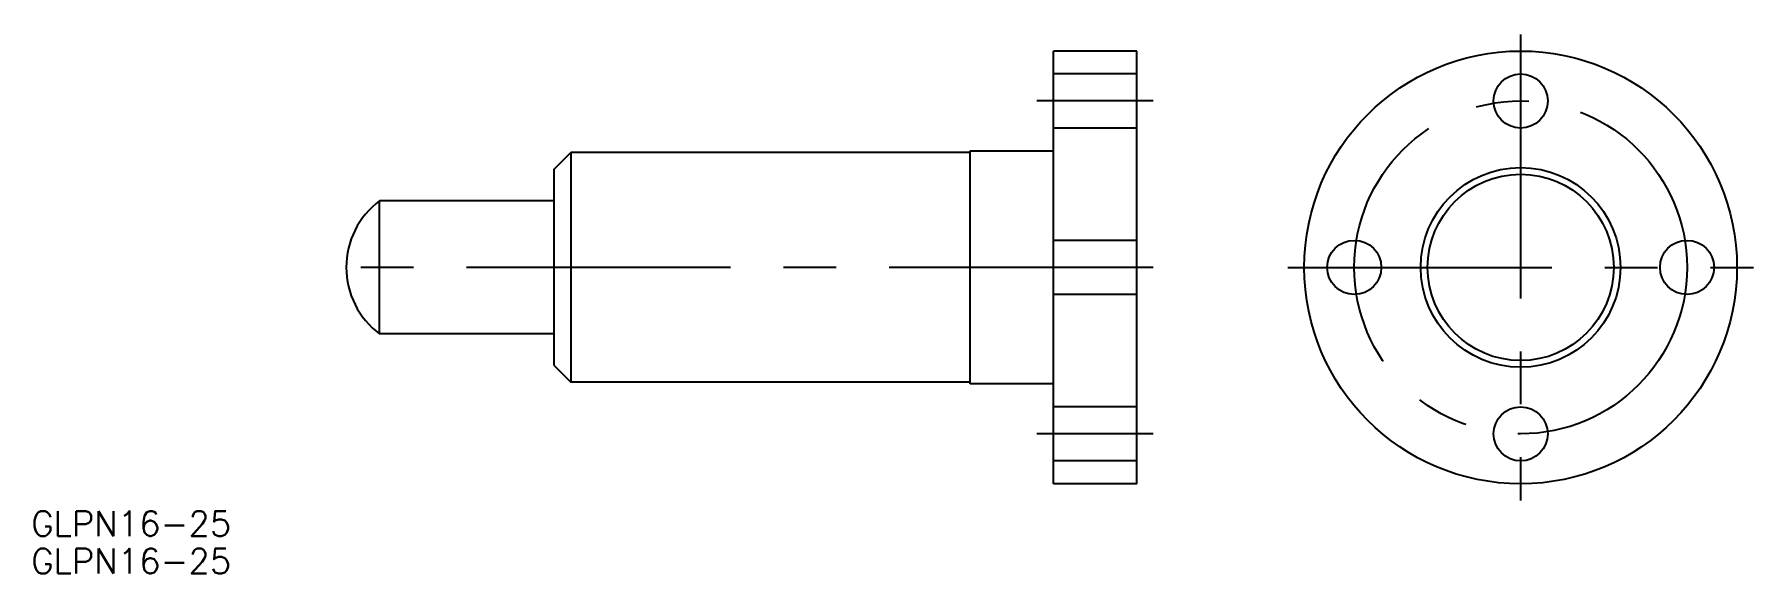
# Model space of a CAD drawing. Extents: x -179 to 28, y -37 to 28.
import ezdxf

# ---------------------------------------------------------------- set-up
doc = ezdxf.new("R2010")
doc.units = 0
doc.linetypes.add('CENTER', pattern=[50.8, 31.75, -6.35, 6.35, -6.35])
doc.linetypes.add('DASHED', pattern=[19.05, 12.7, -6.35])
doc.layers.get('0').update_dxf_attribs({"linetype": 'CONTINUOUS'})
doc.layers.add('CENTER', color=1, linetype='CENTER')
doc.styles.get("Standard").update_dxf_attribs({"font": 'txt.shx', "height": 3, "bigfont": 'bigfont.shx'})

msp = doc.modelspace()

# ---------------------------------------------------------------- linework, layer by layer
at = {"color": 7, "linetype": 'CONTINUOUS'}
for p, q in [((-56.15, -26), (-56.15, 26)), ((-46.15, 26), (-56.15, 26)), ((-46.15, -26), (-46.15, 26)), ((-116.15, 11.8), (-114.15, 13.8)), ((-66.15, 13.8), (-114.15, 13.8)), ((-114.15, 13.8), (-114.15, -13.8)), ((-66.15, -14), (-66.15, 14)), ((-66.15, 14), (-56.15, 14)), ((-116.15, -11.8), (-116.15, 11.8)), ((-116.15, 8), (-137.15, 8)), ((-137.15, -8), (-137.15, 8)), ((-116.15, -8), (-137.15, -8)), ((-116.15, -11.8), (-114.15, -13.8)), ((-66.15, -13.8), (-114.15, -13.8)), ((-56.15, -14), (-66.15, -14)), ((-46.15, -26), (-56.15, -26))]:
    msp.add_line(p, q, dxfattribs=at)
at = {"color": 3, "linetype": 'DASHED'}
for p, q in [((-46.15, 23.25), (-56.15, 23.25)), ((-46.15, 16.75), (-56.15, 16.75)), ((-46.15, 3.25), (-56.15, 3.25)), ((-46.15, -3.25), (-56.15, -3.25)), ((-46.15, -16.75), (-56.15, -16.75)), ((-46.15, -23.25), (-56.15, -23.25))]:
    msp.add_line(p, q, dxfattribs=at)
at = {"color": 7, "linetype": 'CONTINUOUS'}
for centre, radius in [((0, 0), 26), ((0, 20), 3.25), ((0, 0), 12), ((-20, 0), 3.25), ((20, 0), 3.25), ((0, -20), 3.25)]:
    msp.add_circle(centre, radius, dxfattribs=at)
at = {"color": 3, "linetype": 'CONTINUOUS'}
msp.add_circle((0, 0), 11.19, dxfattribs=at)
at = {"color": 7, "linetype": 'CONTINUOUS'}
msp.add_arc((-131.15, 0), 10, 126.8699, 233.1301, dxfattribs=at)
at = {"layer": 'CENTER', "color": 1, "linetype": 'CENTER'}
for p, q in [((0, 28), (0, -28)), ((-44.15, 20), (-58.15, 20)), ((-28, 0), (28, 0)), ((-44.15, 0), (-143.15, 0)), ((-44.15, -20), (-58.15, -20))]:
    msp.add_line(p, q, dxfattribs=at)
msp.add_circle((0, 0), 20, dxfattribs=at)

# ---------------------------------------------------------------- texts
at = {"color": 7, "linetype": 'CONTINUOUS'}
for p in [(-179.02, -32.28), (-179.02, -36.79)]:
    msp.add_text('GLPN16-25', height=3, dxfattribs=at).set_placement(p)

doc.saveas('drawing.dxf')
